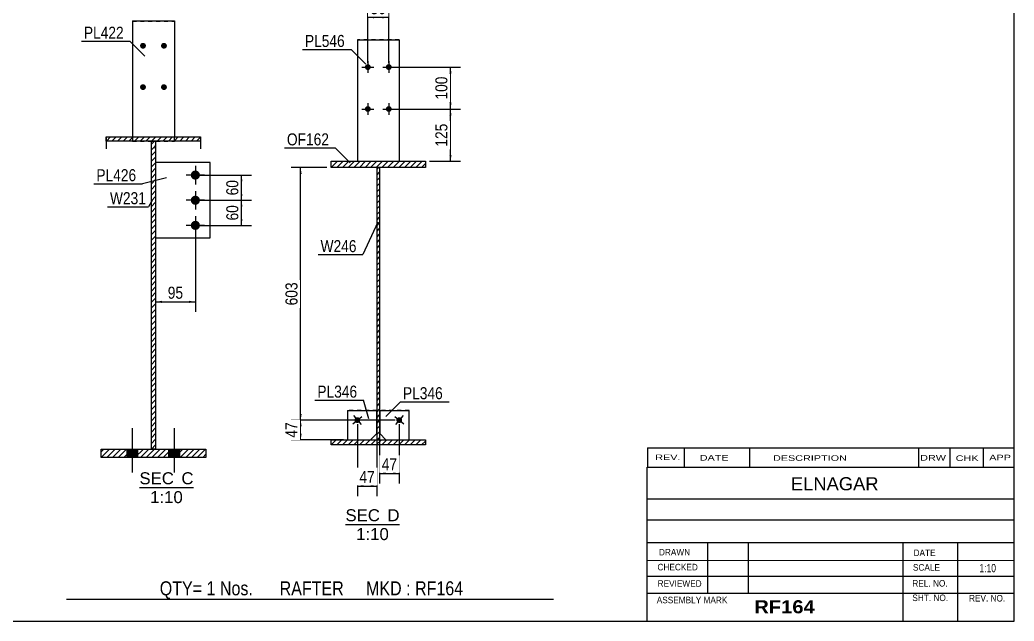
# Model space of a CAD drawing. Header units: millimetres. Extents: x -1016 to -614, y -194 to 83.
# Drawn here: x -851.2 to -613.9, y -193.9 to -50.4 of the extents above; entities that cross this region are included whole.
import ezdxf

# ---------------------------------------------------------------- set-up
doc = ezdxf.new("R2010")
doc.units = ezdxf.units.MM
doc.linetypes.add('DXK_LINE_DOT1', pattern=[1.8814, 0.9407, -0.9407])
doc.styles.add('Arial', font='ARIAL.TTF', dxfattribs={"height": 0.2})
doc.styles.add('Arial Bold', font='ARIALBD.TTF', dxfattribs={"height": 0.2})
doc.styles.add('Arial Narrow', font='ARIALN.TTF', dxfattribs={"height": 0.2})

# ---------------------------------------------------------------- blocks, each defined once
blk = doc.blocks.new('Unknown-623891766-10970')
at = {"color": 5, "linetype": 'Continuous'}
for p, q in [((-613.91, -193.92), (-613.91, 83.08)), ((-1013.91, -193.92), (-613.91, -193.92))]:
    blk.add_line(p, q, dxfattribs=at)
blk = doc.blocks.new('Unknown-623891766-12 - 16602')
at = {"color": 1, "linetype": 'Continuous'}
blk.add_line((-773.49, -170.83), (-760.58, -170.83), dxfattribs=at)
at = {"color": 0, "linetype": 'Continuous'}
for points in [[(-765.27, -170.08), (-765.27, -167.08), (-773.49, -167.08), (-773.49, -170.08)], [(-760.58, -170.08), (-760.58, -167.08), (-763.47, -167.08), (-763.47, -170.08)], [(-763.15, -174.58), (-763.15, -171.58), (-770.93, -171.58), (-770.93, -174.58)]]:
    blk.add_wipeout(points, dxfattribs=at)
at = {"color": 136, "linetype": 'Continuous', "style": 'Arial'}
for s, height, p in [('SEC', 2.865, (-773.49, -170.08)), ('D', 2.87, (-763.47, -170.08)), ('1:10', 2.865, (-770.93, -174.58))]:
    blk.add_text(s, height=height, dxfattribs=at).set_placement(p)
blk = doc.blocks.new('Unknown-623891766-14 - 6840')
at = {"color": 1, "linetype": 'Continuous'}
blk.add_line((-822.66, -162.01), (-809.75, -162.01), dxfattribs=at)
at = {"color": 0, "linetype": 'Continuous'}
for points in [[(-814.44, -161.26), (-814.44, -158.26), (-822.66, -158.26), (-822.66, -161.26)], [(-809.75, -161.26), (-809.75, -158.26), (-812.64, -158.26), (-812.64, -161.26)], [(-812.32, -165.76), (-812.32, -162.76), (-820.1, -162.76), (-820.1, -165.76)]]:
    blk.add_wipeout(points, dxfattribs=at)
at = {"color": 136, "linetype": 'Continuous', "style": 'Arial'}
for s, height, p in [('SEC', 2.865, (-822.66, -161.26)), ('C', 2.87, (-812.64, -161.26)), ('1:10', 2.865, (-820.1, -165.76))]:
    blk.add_text(s, height=height, dxfattribs=at).set_placement(p)
blk = doc.blocks.new('Bolt-623891766-16699 - 16602')
at = {"linetype": 'Continuous'}
for points in [[(-767.45, -61.69, -1), (-768.85, -61.69, -1)], [(-762.45, -61.69, -1), (-763.85, -61.69, -1)], [(-767.45, -71.69, -1), (-768.85, -71.69, -1)], [(-762.45, -71.69, -1), (-763.85, -71.69, -1)]]:
    blk.add_hatch(color=3, dxfattribs=at).paths.add_polyline_path(points)
at = {"color": 3, "linetype": 'Continuous'}
for p, q in [((-769.55, -61.69), (-766.75, -61.69)), ((-768.15, -60.29), (-768.15, -63.09)), ((-764.55, -61.69), (-761.75, -61.69)), ((-763.15, -60.29), (-763.15, -63.09)), ((-768.15, -70.29), (-768.15, -73.09)), ((-763.15, -70.29), (-763.15, -73.09)), ((-769.55, -71.69), (-766.75, -71.69)), ((-764.55, -71.69), (-761.75, -71.69))]:
    blk.add_line(p, q, dxfattribs=at)
blk = doc.blocks.new('Part-623891766-16659 - 16602')
at = {"color": 2, "linetype": 'Continuous'}
for p, q in [((-765.32, -143.65), (-758.32, -143.65)), ((-765.32, -143.65), (-765.32, -149.15)), ((-758.32, -150.65), (-758.32, -143.65)), ((-765.32, -149.15), (-763.82, -150.65)), ((-763.82, -150.65), (-758.32, -150.65))]:
    blk.add_line(p, q, dxfattribs=at)
at = {"color": 7, "linetype": 'DXK_LINE_DOT1'}
for p, q in [((-758.32, -143.65), (-765.32, -143.65)), ((-763.82, -150.65), (-758.32, -150.65))]:
    blk.add_line(p, q, dxfattribs=at)
blk = doc.blocks.new('Part-623891766-16612 - 16602')
at = {"linetype": 'Continuous'}
h = blk.add_hatch(dxfattribs=at)
h.set_pattern_fill('', scale=0.3, style=0, pattern_type=0)
h.set_pattern_definition([(45, (-765.9531, -150.6814), (-0.673519, 0.673519), [])])
h.paths.add_polyline_path([(-765.95, -85.68), (-765.95, -150.68), (-765.35, -150.68), (-765.35, -85.68)])
at = {"color": 2, "linetype": 'Continuous'}
for p, q in [((-765.95, -150.68), (-765.95, -85.68)), ((-765.95, -85.68), (-765.35, -85.68)), ((-765.35, -85.68), (-765.35, -150.68)), ((-765.35, -150.68), (-765.95, -150.68))]:
    blk.add_line(p, q, dxfattribs=at)
blk = doc.blocks.new('Part-623891766-16608 - 16602')
at = {"linetype": 'Continuous'}
h = blk.add_hatch(dxfattribs=at)
h.set_pattern_fill('', scale=0.3, style=0, pattern_type=0)
h.set_pattern_definition([(45, (-776.9031, -85.6808), (-0.67352, 0.67352), [])])
h.paths.add_polyline_path([(-776.9, -84.18), (-776.9, -85.68), (-754.4, -85.68), (-754.4, -84.18)])
at = {"color": 2, "linetype": 'Continuous'}
for p, q in [((-776.9, -85.68), (-776.9, -84.18)), ((-776.9, -84.18), (-754.4, -84.18)), ((-754.4, -84.18), (-754.4, -85.68)), ((-754.4, -85.68), (-776.9, -85.68))]:
    blk.add_line(p, q, dxfattribs=at)
blk = doc.blocks.new('Part-623891766-16614 - 16602')
at = {"linetype": 'Continuous'}
h = blk.add_hatch(dxfattribs=at)
h.set_pattern_fill('', scale=0.3, style=0, pattern_type=0)
h.set_pattern_definition([(45, (-776.9031, -151.8814), (-0.67352, 0.67352), [])])
h.paths.add_polyline_path([(-776.9, -150.68), (-776.9, -151.88), (-754.4, -151.88), (-754.4, -150.68)])
at = {"color": 2, "linetype": 'Continuous'}
for p, q in [((-776.9, -151.88), (-776.9, -150.68)), ((-776.9, -150.68), (-754.4, -150.68)), ((-754.4, -150.68), (-754.4, -151.88)), ((-754.4, -151.88), (-776.9, -151.88))]:
    blk.add_line(p, q, dxfattribs=at)
blk = doc.blocks.new('Part-623891766-16662 - 16602')
at = {"color": 2, "linetype": 'Continuous'}
for p, q in [((-772.98, -143.65), (-765.98, -143.65)), ((-772.98, -143.65), (-772.98, -150.65)), ((-765.98, -149.15), (-765.98, -143.65)), ((-767.48, -150.65), (-765.98, -149.15)), ((-772.98, -150.65), (-767.48, -150.65))]:
    blk.add_line(p, q, dxfattribs=at)
at = {"color": 7, "linetype": 'DXK_LINE_DOT1'}
for p, q in [((-765.98, -143.65), (-772.98, -143.65)), ((-772.98, -150.65), (-767.48, -150.65))]:
    blk.add_line(p, q, dxfattribs=at)
blk = doc.blocks.new('Part-623891766-16637 - 16602')
at = {"color": 2, "linetype": 'Continuous'}
for p, q in [((-770.65, -55.18), (-770.65, -84.18)), ((-770.65, -55.18), (-760.65, -55.18)), ((-760.65, -55.18), (-760.65, -84.18))]:
    blk.add_line(p, q, dxfattribs=at)
at = {"color": 7, "linetype": 'DXK_LINE_DOT1'}
for p, q in [((-760.65, -55.18), (-770.65, -55.18)), ((-770.65, -84.18), (-760.65, -84.18))]:
    blk.add_line(p, q, dxfattribs=at)
blk = doc.blocks.new('Bolt-623891766-16717 - 16602')
at = {"linetype": 'Continuous'}
blk.add_hatch(color=3, dxfattribs=at).paths.add_polyline_path([(-760.12, -146.4, -1), (-761.19, -145.5, -1)])
at = {"color": 3, "linetype": 'Continuous'}
for p, q in [((-761.72, -145.05), (-759.58, -146.85)), ((-759.75, -144.88), (-761.55, -147.02))]:
    blk.add_line(p, q, dxfattribs=at)
blk = doc.blocks.new('Bolt-623891766-16720 - 16602')
at = {"linetype": 'Continuous'}
blk.add_hatch(color=3, dxfattribs=at).paths.add_polyline_path([(-770.12, -145.5, -1), (-771.19, -146.4, -1)])
at = {"color": 3, "linetype": 'Continuous'}
for p, q in [((-771.72, -146.85), (-769.58, -145.05)), ((-771.55, -144.88), (-769.75, -147.02))]:
    blk.add_line(p, q, dxfattribs=at)
blk = doc.blocks.new('Part-623891766-6865 - 6840')
at = {"linetype": 'Continuous'}
h = blk.add_hatch(dxfattribs=at)
h.set_pattern_fill('', scale=0.3, style=0, pattern_type=0)
h.set_pattern_definition([(45, (-831.8073, -154.8515), (-0.67352, 0.67352), [])])
h.paths.add_polyline_path([(-831.81, -152.85), (-831.81, -154.85), (-806.81, -154.85), (-806.81, -152.85)])
at = {"color": 2, "linetype": 'Continuous'}
for p, q in [((-831.81, -154.85), (-831.81, -152.85)), ((-831.81, -152.85), (-806.81, -152.85)), ((-806.81, -152.85), (-806.81, -154.85)), ((-806.81, -154.85), (-831.81, -154.85))]:
    blk.add_line(p, q, dxfattribs=at)
blk = doc.blocks.new('Part-623891766-6841 - 6840')
at = {"linetype": 'Continuous'}
h = blk.add_hatch(dxfattribs=at)
h.set_pattern_fill('', scale=0.3, style=0, pattern_type=0)
h.set_pattern_definition([(45, (-830.5573, -79.3714), (-0.67352, 0.67352), [])])
h.paths.add_polyline_path([(-830.56, -78.36), (-830.56, -79.37), (-808.06, -79.37), (-808.06, -78.36)])
at = {"color": 7, "linetype": 'DXK_LINE_DOT1'}
for p, q in [((-830.56, -78.36), (-830.56, -79.37)), ((-808.06, -78.36), (-808.06, -79.37))]:
    blk.add_line(p, q, dxfattribs=at)
at = {"color": 2, "linetype": 'Continuous'}
for p, q in [((-830.56, -79.37), (-830.56, -78.36)), ((-830.56, -78.36), (-808.06, -78.36)), ((-830.56, -79.37), (-830.56, -81.23)), ((-808.06, -79.37), (-830.56, -79.37)), ((-808.06, -78.36), (-808.06, -79.37)), ((-808.06, -79.37), (-808.06, -81.23))]:
    blk.add_line(p, q, dxfattribs=at)
blk = doc.blocks.new('Part-623891766-6924 - 6840')
at = {"linetype": 'Continuous'}
h = blk.add_hatch(dxfattribs=at)
h.set_pattern_fill('', scale=0.3, style=0, pattern_type=0)
h.set_pattern_definition([(45, (-819.8073, -152.8515), (-0.673519, 0.673519), [])])
h.paths.add_polyline_path([(-819.81, -79.37), (-819.81, -152.85), (-818.81, -152.85), (-818.81, -79.37)])
at = {"color": 7, "linetype": 'DXK_LINE_DOT1'}
for p, q in [((-819.81, -81.23), (-819.81, -79.37)), ((-818.81, -81.23), (-818.81, -79.37))]:
    blk.add_line(p, q, dxfattribs=at)
at = {"color": 2, "linetype": 'Continuous'}
for p, q in [((-819.81, -152.85), (-819.81, -79.37)), ((-819.81, -79.37), (-818.81, -79.37)), ((-818.81, -79.37), (-818.81, -152.85)), ((-818.81, -152.85), (-819.81, -152.85))]:
    blk.add_line(p, q, dxfattribs=at)
blk = doc.blocks.new('Part-623891766-6883 - 6840')
at = {"color": 2, "linetype": 'Continuous'}
for p, q in [((-805.81, -84.47), (-818.81, -84.47)), ((-805.81, -102.47), (-805.81, -84.47)), ((-818.81, -102.47), (-805.81, -102.47))]:
    blk.add_line(p, q, dxfattribs=at)
at = {"color": 7, "linetype": 'DXK_LINE_DOT1'}
blk.add_line((-818.81, -84.47), (-818.81, -102.47), dxfattribs=at)
blk = doc.blocks.new('Part-623891766-6909 - 6840')
at = {"color": 2, "linetype": 'Continuous'}
for p, q in [((-824.31, -50.66), (-824.31, -78.36)), ((-824.31, -50.66), (-814.31, -50.66)), ((-814.31, -50.66), (-814.31, -78.36))]:
    blk.add_line(p, q, dxfattribs=at)
at = {"color": 7, "linetype": 'DXK_LINE_DOT1'}
for p, q in [((-824.31, -50.74), (-814.31, -50.74)), ((-824.31, -78.36), (-824.31, -79.3)), ((-824.31, -79.38), (-824.31, -79.3)), ((-824.31, -79.3), (-814.31, -79.3)), ((-824.31, -79.38), (-814.31, -79.38)), ((-814.31, -79.3), (-814.31, -78.36)), ((-814.31, -79.3), (-814.31, -79.38))]:
    blk.add_line(p, q, dxfattribs=at)
blk = doc.blocks.new('Bolt-623891766-6945 - 6840')
at = {"linetype": 'Continuous'}
for points in [[(-809.31, -88.57, -1), (-809.31, -86.37, -1)], [(-809.31, -94.57, -1), (-809.31, -92.37, -1)], [(-809.31, -100.57, -1), (-809.31, -98.37, -1)]]:
    blk.add_hatch(color=3, dxfattribs=at).paths.add_polyline_path(points)
at = {"color": 3, "linetype": 'Continuous'}
for p, q in [((-809.31, -85.27), (-809.31, -89.67)), ((-807.11, -87.47), (-811.51, -87.47)), ((-809.31, -91.27), (-809.31, -95.67)), ((-807.11, -93.47), (-811.51, -93.47)), ((-809.31, -97.27), (-809.31, -101.67)), ((-807.11, -99.47), (-811.51, -99.47))]:
    blk.add_line(p, q, dxfattribs=at)
blk = doc.blocks.new('Bolt-623891766-6929 - 6840')
at = {"linetype": 'Continuous'}
for points in [[(-825.61, -154.85), (-823.01, -154.85), (-823.01, -152.85), (-825.61, -152.85)], [(-815.61, -154.85), (-813.01, -154.85), (-813.01, -152.85), (-815.61, -152.85)]]:
    blk.add_hatch(color=3, dxfattribs=at).paths.add_polyline_path(points)
at = {"color": 3, "linetype": 'Continuous'}
for p, q in [((-824.31, -158.44), (-824.31, -147.85)), ((-814.31, -158.44), (-814.31, -147.85)), ((-825.61, -154.85), (-825.61, -152.85)), ((-823.01, -154.85), (-823.01, -152.85)), ((-815.61, -154.85), (-815.61, -152.85)), ((-813.01, -154.85), (-813.01, -152.85))]:
    blk.add_line(p, q, dxfattribs=at)
blk = doc.blocks.new('Bolt-623891766-6967 - 6840')
at = {"linetype": 'Continuous'}
for points in [[(-821.81, -57.28), (-821.95, -57.27), (-822.09, -57.22), (-822.22, -57.15), (-822.33, -57.05), (-822.41, -56.94), (-822.47, -56.8), (-822.5, -56.66), (-822.5, -56.52), (-822.47, -56.38), (-822.41, -56.25), (-822.33, -56.13), (-822.22, -56.03), (-822.09, -55.96), (-821.95, -55.91), (-821.81, -55.9), (-821.66, -55.91), (-821.52, -55.96), (-821.4, -56.03), (-821.29, -56.13), (-821.2, -56.25), (-821.14, -56.38), (-821.11, -56.52), (-821.11, -56.66), (-821.14, -56.8), (-821.2, -56.94), (-821.29, -57.05), (-821.4, -57.15), (-821.52, -57.22), (-821.66, -57.27)], [(-816.81, -57.28), (-816.95, -57.27), (-817.09, -57.22), (-817.22, -57.15), (-817.33, -57.05), (-817.41, -56.94), (-817.47, -56.8), (-817.5, -56.66), (-817.5, -56.52), (-817.47, -56.38), (-817.41, -56.25), (-817.33, -56.13), (-817.22, -56.03), (-817.09, -55.96), (-816.95, -55.91), (-816.81, -55.9), (-816.66, -55.91), (-816.52, -55.96), (-816.4, -56.03), (-816.29, -56.13), (-816.2, -56.25), (-816.14, -56.38), (-816.11, -56.52), (-816.11, -56.66), (-816.14, -56.8), (-816.2, -56.94), (-816.29, -57.05), (-816.4, -57.15), (-816.52, -57.22), (-816.66, -57.27)], [(-821.81, -67.16), (-821.95, -67.14), (-822.09, -67.1), (-822.22, -67.03), (-822.33, -66.93), (-822.41, -66.81), (-822.47, -66.68), (-822.5, -66.54), (-822.5, -66.39), (-822.47, -66.25), (-822.41, -66.12), (-822.33, -66), (-822.22, -65.91), (-822.09, -65.84), (-821.95, -65.79), (-821.81, -65.78), (-821.66, -65.79), (-821.52, -65.84), (-821.4, -65.91), (-821.29, -66), (-821.2, -66.12), (-821.14, -66.25), (-821.11, -66.39), (-821.11, -66.54), (-821.14, -66.68), (-821.2, -66.81), (-821.29, -66.93), (-821.4, -67.03), (-821.52, -67.1), (-821.66, -67.14)], [(-816.81, -67.16), (-816.95, -67.14), (-817.09, -67.1), (-817.22, -67.03), (-817.33, -66.93), (-817.41, -66.81), (-817.47, -66.68), (-817.5, -66.54), (-817.5, -66.39), (-817.47, -66.25), (-817.41, -66.12), (-817.33, -66), (-817.22, -65.91), (-817.09, -65.84), (-816.95, -65.79), (-816.81, -65.78), (-816.66, -65.79), (-816.52, -65.84), (-816.4, -65.91), (-816.29, -66), (-816.2, -66.12), (-816.14, -66.25), (-816.11, -66.39), (-816.11, -66.54), (-816.14, -66.68), (-816.2, -66.81), (-816.29, -66.93), (-816.4, -67.03), (-816.52, -67.1), (-816.66, -67.14)]]:
    blk.add_hatch(color=3, dxfattribs=at).paths.add_polyline_path(points)
at = {"color": 3, "linetype": 'Continuous'}
for p, q in [((-821.81, -56.47), (-821.81, -56.98)), ((-816.81, -56.47), (-816.81, -56.98)), ((-821.81, -66.34), (-821.81, -66.86)), ((-816.81, -66.34), (-816.81, -66.86))]:
    blk.add_line(p, q, dxfattribs=at)
blk = doc.blocks.new('StraightDimension-623891766-16822 - 16602')
at = {"linetype": 'Continuous'}
for points in [[(-766.65, -50.06), (-768.15, -49.81), (-766.65, -49.56)], [(-764.65, -49.56), (-763.15, -49.81), (-764.65, -50.06)]]:
    blk.add_hatch(color=7, dxfattribs=at).paths.add_polyline_path(points)
at = {"color": 7, "linetype": 'Continuous'}
for p, q in [((-768.15, -60.69), (-768.15, -47.56)), ((-768.15, -49.81), (-763.15, -49.81)), ((-763.15, -60.69), (-763.15, -47.56))]:
    blk.add_line(p, q, dxfattribs=at)
at = {"color": 0}
blk.add_wipeout([(-763.22, -49.66), (-763.22, -45.46), (-768.08, -45.46), (-768.08, -49.66)], dxfattribs=at)
at = {"color": 3, "style": 'Arial Narrow'}
blk.add_text('50', height=2.863, dxfattribs=at).set_placement((-767.48, -49.06))
blk = doc.blocks.new('StraightDimension-623891766-17048 - 16602')
at = {"linetype": 'Continuous'}
for points in [[(-748.67, -73.19), (-748.42, -71.69), (-748.17, -73.19)], [(-748.17, -82.68), (-748.42, -84.18), (-748.67, -82.68)]]:
    blk.add_hatch(color=7, dxfattribs=at).paths.add_polyline_path(points)
at = {"color": 7, "linetype": 'Continuous'}
for p, q in [((-762.15, -71.69), (-746.02, -71.69)), ((-748.42, -84.18), (-748.42, -71.69)), ((-753.4, -84.18), (-746.02, -84.18))]:
    blk.add_line(p, q, dxfattribs=at)
at = {"color": 0}
blk.add_wipeout([(-748.57, -74.59), (-752.77, -74.59), (-752.77, -81.28), (-748.57, -81.28)], dxfattribs=at)
at = {"color": 3, "style": 'Arial Narrow'}
blk.add_text('125', height=2.863, rotation=90.0002, dxfattribs=at).set_placement((-749.17, -80.67))
blk = doc.blocks.new('StraightDimension-623891766-17047 - 16602')
at = {"linetype": 'Continuous'}
for points in [[(-748.67, -63.19), (-748.42, -61.69), (-748.17, -63.19)], [(-748.17, -70.19), (-748.42, -71.69), (-748.67, -70.19)]]:
    blk.add_hatch(color=7, dxfattribs=at).paths.add_polyline_path(points)
at = {"color": 7, "linetype": 'Continuous'}
for p, q in [((-762.15, -61.69), (-746.02, -61.69)), ((-748.42, -71.69), (-748.42, -61.69)), ((-762.15, -71.69), (-746.02, -71.69))]:
    blk.add_line(p, q, dxfattribs=at)
at = {"color": 0}
blk.add_wipeout([(-748.57, -63.34), (-752.77, -63.34), (-752.77, -70.03), (-748.57, -70.03)], dxfattribs=at)
at = {"color": 3, "style": 'Arial Narrow'}
blk.add_text('100', height=2.863, rotation=90.0002, dxfattribs=at).set_placement((-749.17, -69.43))
blk = doc.blocks.new('StraightDimension-623891766-17107 - 16602')
at = {"linetype": 'Continuous'}
for points in [[(-784.44, -87.18), (-784.19, -85.68), (-783.94, -87.18)], [(-783.94, -144.45), (-784.19, -145.95), (-784.44, -144.45)]]:
    blk.add_hatch(color=7, dxfattribs=at).paths.add_polyline_path(points)
at = {"color": 7, "linetype": 'Continuous'}
for p, q in [((-777.9, -85.68), (-786.44, -85.68)), ((-784.19, -145.95), (-784.19, -85.68)), ((-761.65, -145.95), (-786.44, -145.95))]:
    blk.add_line(p, q, dxfattribs=at)
at = {"color": 0}
blk.add_wipeout([(-784.34, -112.47), (-788.54, -112.47), (-788.54, -119.16), (-784.34, -119.16)], dxfattribs=at)
at = {"color": 3, "style": 'Arial Narrow'}
blk.add_text('603', height=2.863, rotation=90.0002, dxfattribs=at).set_placement((-784.94, -118.56))
blk = doc.blocks.new('StraightDimension-623891766-17108 - 16602')
at = {"linetype": 'Continuous'}
for points in [[(-784.44, -147.45), (-784.19, -145.95), (-783.94, -147.45)], [(-783.94, -149.15), (-784.19, -150.65), (-784.44, -149.15)]]:
    blk.add_hatch(color=7, dxfattribs=at).paths.add_polyline_path(points)
at = {"color": 7, "linetype": 'Continuous'}
for p, q in [((-761.65, -145.95), (-786.44, -145.95)), ((-784.19, -150.65), (-784.19, -145.95)), ((-773.98, -150.65), (-786.44, -150.65))]:
    blk.add_line(p, q, dxfattribs=at)
at = {"color": 0}
blk.add_wipeout([(-784.34, -145.87), (-788.54, -145.87), (-788.54, -150.73), (-784.34, -150.73)], dxfattribs=at)
at = {"color": 3, "style": 'Arial Narrow'}
blk.add_text('47', height=2.863, rotation=90.0002, dxfattribs=at).set_placement((-784.94, -150.13))
blk = doc.blocks.new('StraightDimension-623891766-17140 - 16602')
at = {"linetype": 'Continuous'}
for points in [[(-769.15, -161.93), (-770.65, -161.68), (-769.15, -161.43)], [(-767.48, -161.43), (-765.98, -161.68), (-767.48, -161.93)]]:
    blk.add_hatch(color=7, dxfattribs=at).paths.add_polyline_path(points)
at = {"color": 7, "linetype": 'Continuous'}
for p, q in [((-770.65, -146.95), (-770.65, -164.08)), ((-765.98, -148.15), (-765.98, -164.08)), ((-770.65, -161.68), (-765.98, -161.68))]:
    blk.add_line(p, q, dxfattribs=at)
at = {"color": 0}
blk.add_wipeout([(-765.89, -161.53), (-765.89, -157.33), (-770.75, -157.33), (-770.75, -161.53)], dxfattribs=at)
at = {"color": 3, "style": 'Arial Narrow'}
blk.add_text('47', height=2.863, dxfattribs=at).set_placement((-770.15, -160.93))
blk = doc.blocks.new('StraightDimension-623891766-17188 - 16602')
at = {"linetype": 'Continuous'}
for points in [[(-763.85, -158.92), (-765.35, -158.67), (-763.85, -158.42)], [(-762.15, -158.42), (-760.65, -158.67), (-762.15, -158.92)]]:
    blk.add_hatch(color=7, dxfattribs=at).paths.add_polyline_path(points)
at = {"color": 7, "linetype": 'Continuous'}
for p, q in [((-760.65, -146.95), (-760.65, -161.07)), ((-765.35, -147.91), (-765.35, -161.07)), ((-765.35, -158.67), (-760.65, -158.67))]:
    blk.add_line(p, q, dxfattribs=at)
at = {"color": 0}
blk.add_wipeout([(-760.57, -158.52), (-760.57, -154.32), (-765.43, -154.32), (-765.43, -158.52)], dxfattribs=at)
at = {"color": 3, "style": 'Arial Narrow'}
blk.add_text('47', height=2.863, dxfattribs=at).set_placement((-764.83, -157.92))
blk = doc.blocks.new('StraightDimension-623891766-17008 - 6840')
at = {"linetype": 'Continuous'}
for points in [[(-817.31, -117.97), (-818.81, -117.72), (-817.31, -117.47)], [(-810.81, -117.47), (-809.31, -117.72), (-810.81, -117.97)]]:
    blk.add_hatch(color=7, dxfattribs=at).paths.add_polyline_path(points)
at = {"color": 7, "linetype": 'Continuous'}
for p, q in [((-809.31, -100.47), (-809.31, -120.12)), ((-818.81, -103.47), (-818.81, -120.12)), ((-818.81, -117.72), (-809.31, -117.72))]:
    blk.add_line(p, q, dxfattribs=at)
at = {"color": 0}
blk.add_wipeout([(-811.63, -117.57), (-811.63, -113.37), (-816.49, -113.37), (-816.49, -117.57)], dxfattribs=at)
at = {"color": 3, "style": 'Arial Narrow'}
blk.add_text('95', height=2.863, dxfattribs=at).set_placement((-815.89, -116.97))
blk = doc.blocks.new('StraightDimension-623891766-17042 - 6840')
at = {"linetype": 'Continuous'}
for points in [[(-798.56, -88.97), (-798.31, -87.47), (-798.06, -88.97)], [(-798.06, -91.97), (-798.31, -93.47), (-798.56, -91.97)]]:
    blk.add_hatch(color=7, dxfattribs=at).paths.add_polyline_path(points)
at = {"color": 7, "linetype": 'Continuous'}
for p, q in [((-808.31, -87.47), (-795.91, -87.47)), ((-798.31, -93.47), (-798.31, -87.47)), ((-808.31, -93.47), (-795.91, -93.47))]:
    blk.add_line(p, q, dxfattribs=at)
at = {"color": 0}
blk.add_wipeout([(-798.46, -88.04), (-802.66, -88.04), (-802.66, -92.9), (-798.46, -92.9)], dxfattribs=at)
at = {"color": 3, "style": 'Arial Narrow'}
blk.add_text('60', height=2.863, rotation=90.0002, dxfattribs=at).set_placement((-799.06, -92.3))
blk = doc.blocks.new('StraightDimension-623891766-17043 - 6840')
at = {"linetype": 'Continuous'}
for points in [[(-798.56, -94.97), (-798.31, -93.47), (-798.06, -94.97)], [(-798.06, -97.97), (-798.31, -99.47), (-798.56, -97.97)]]:
    blk.add_hatch(color=7, dxfattribs=at).paths.add_polyline_path(points)
at = {"color": 7, "linetype": 'Continuous'}
for p, q in [((-808.31, -93.47), (-795.91, -93.47)), ((-798.31, -99.47), (-798.31, -93.47)), ((-808.31, -99.47), (-795.91, -99.47))]:
    blk.add_line(p, q, dxfattribs=at)
at = {"color": 0}
blk.add_wipeout([(-798.46, -94.04), (-802.66, -94.04), (-802.66, -98.9), (-798.46, -98.9)], dxfattribs=at)
at = {"color": 3, "style": 'Arial Narrow'}
blk.add_text('60', height=2.863, rotation=90.0002, dxfattribs=at).set_placement((-799.06, -98.3))
blk = doc.blocks.new('CBS_CALLOFF-623891766-24682')
at = {"color": 7, "linetype": 'Continuous'}
blk.add_line((-840.03, -188.65), (-723.8, -188.67), dxfattribs=at)
at = {"color": 3, "linetype": 'Continuous', "style": 'Arial Narrow'}
blk.add_text('QTY= 1 Nos.      RAFTER     MKD : RF164', height=3.3405, dxfattribs=at).set_placement((-817.81, -187.76))
blk = doc.blocks.new('CBS_NAME_BLOG-623891766-24683')
at = {"color": 7, "linetype": 'Continuous'}
for p, q in [((-701.51, -157.17), (-613.99, -157.17)), ((-701.51, -193.88), (-701.51, -157.17)), ((-701.5, -164.7), (-613.99, -164.7)), ((-701.43, -169.76), (-613.91, -169.76)), ((-701.51, -175.13), (-613.99, -175.13)), ((-686.98, -187.24), (-686.98, -175.14)), ((-677.3, -187.21), (-677.3, -175.14)), ((-640.38, -193.88), (-640.38, -175.15)), ((-627.33, -193.88), (-627.33, -175.13)), ((-701.5, -179.43), (-613.91, -179.41)), ((-701.51, -183.18), (-613.99, -183.18)), ((-701.51, -187.22), (-613.99, -187.22)), ((-701.51, -193.92), (-613.91, -193.92))]:
    blk.add_line(p, q, dxfattribs=at)
at = {"color": 3, "linetype": 'Continuous', "style": 'Arial'}
blk.add_text('ELNAGAR', height=3.133, dxfattribs=at).set_placement((-667.18, -162.7))
at = {"color": 3, "linetype": 'Continuous'}
for s, height, style, width, p in [('DRAWN', 1.566, 'Arial', 0.9, (-698.67, -178.24)), ('DATE', 1.566, 'Arial', 0.9, (-637.91, -178.4)), ('CHECKED', 1.566, 'Arial', 0.9, (-699.02, -181.81)), ('SCALE', 1.566, 'Arial', 0.9, (-638.06, -181.88)), ('1:10', 1.957, 'Arial Narrow', 0.9, (-622.17, -182.24)), ('REVIEWED', 1.566, 'Arial', 0.9, (-698.99, -185.73)), ('REL. NO.', 1.566, 'Arial', 0.9, (-638.2, -185.68)), ('ASSEMBLY MARK', 1.5663, 'Arial', 0.9, (-699.2, -189.66)), ('RF164', 3.131, 'Arial Bold', 1.1, (-675.93, -192.06)), ('SHT. NO.', 1.566, 'Arial', 0.9, (-638.2, -189.14)), ('REV. NO.', 1.566, 'Arial', 0.9, (-624.68, -189.24))]:
    blk.add_text(s, height=height, dxfattribs=dict(at, style=style, width=width)).set_placement(p)
blk = doc.blocks.new('CBS_REVISION-623891766-24684')
at = {"color": 7, "linetype": 'Continuous'}
for p, q in [((-701.42, -152.54), (-613.92, -152.54)), ((-701.42, -152.54), (-701.42, -157.17)), ((-692.63, -152.54), (-692.63, -157.17)), ((-677.03, -152.54), (-677.03, -157.11)), ((-636.77, -152.54), (-636.77, -157.17)), ((-629.23, -152.54), (-629.23, -157.17)), ((-621.28, -152.54), (-621.28, -157.17)), ((-701.42, -157.17), (-613.92, -157.17))]:
    blk.add_line(p, q, dxfattribs=at)
at = {"color": 7, "style": 'Arial Narrow', "width": 1.7}
for s, height, p in [('REV.', 1.326, (-699.56, -155.49)), ('APP', 1.326, (-619.85, -155.54)), ('DATE', 1.326, (-688.94, -155.61)), ('DESCRIPTION', 1.3257, (-671.46, -155.66)), ('DRW', 1.326, (-636.34, -155.6)), ('CHK', 1.326, (-627.86, -155.69))]:
    blk.add_text(s, height=height, dxfattribs=at).set_placement(p)
blk = doc.blocks.new('Mark-623891766-19117 - 16602')
at = {"color": 7, "linetype": 'Continuous'}
blk.add_line((-765.8, -98.71), (-769.34, -106.45), dxfattribs=at)
at = {"color": 0}
blk.add_wipeout([(-770.84, -105.85), (-770.84, -102.85), (-779.43, -102.85), (-779.43, -105.85)], dxfattribs=at)
blk.add_wipeout([(-770.84, -105.85), (-770.84, -102.85), (-779.43, -102.85), (-779.43, -105.85)], dxfattribs=at)
at = {"color": 7, "linetype": 'Continuous'}
blk.add_line((-780.03, -106.45), (-769.34, -106.45), dxfattribs=at)
at = {"color": 3, "style": 'Arial Narrow'}
blk.add_text('W246', height=2.863, dxfattribs=at).set_placement((-779.43, -105.85))
blk = doc.blocks.new('Mark-623891766-19121 - 16602')
at = {"color": 0}
blk.add_wipeout([(-750.25, -140.95), (-750.25, -137.95), (-759.76, -137.95), (-759.76, -140.95)], dxfattribs=at)
blk.add_wipeout([(-750.25, -140.95), (-750.25, -137.95), (-759.76, -137.95), (-759.76, -140.95)], dxfattribs=at)
at = {"color": 7, "linetype": 'Continuous'}
for p, q in [((-763.89, -145.08), (-760.36, -141.55)), ((-760.36, -141.55), (-748.75, -141.55))]:
    blk.add_line(p, q, dxfattribs=at)
at = {"color": 3, "style": 'Arial Narrow'}
blk.add_text('PL346', height=2.863, dxfattribs=at).set_placement((-759.76, -140.95))
blk = doc.blocks.new('Mark-623891766-19124 - 16602')
at = {"color": 7, "linetype": 'Continuous'}
blk.add_line((-767.93, -145.6), (-769.19, -141.18), dxfattribs=at)
at = {"color": 0}
blk.add_wipeout([(-770.69, -140.58), (-770.69, -137.58), (-780.19, -137.58), (-780.19, -140.58)], dxfattribs=at)
blk.add_wipeout([(-770.69, -140.58), (-770.69, -137.58), (-780.19, -137.58), (-780.19, -140.58)], dxfattribs=at)
at = {"color": 7, "linetype": 'Continuous'}
blk.add_line((-780.79, -141.18), (-769.19, -141.18), dxfattribs=at)
at = {"color": 3, "style": 'Arial Narrow'}
blk.add_text('PL346', height=2.863, dxfattribs=at).set_placement((-780.19, -140.58))
blk = doc.blocks.new('Mark-623891766-19132 - 16602')
at = {"color": 7, "linetype": 'Continuous'}
blk.add_line((-772.37, -84.51), (-775.91, -80.97), dxfattribs=at)
at = {"color": 0}
blk.add_wipeout([(-777.41, -80.37), (-777.41, -77.37), (-787.46, -77.37), (-787.46, -80.37)], dxfattribs=at)
blk.add_wipeout([(-777.41, -80.37), (-777.41, -77.37), (-787.46, -77.37), (-787.46, -80.37)], dxfattribs=at)
at = {"color": 7, "linetype": 'Continuous'}
blk.add_line((-788.06, -80.97), (-775.91, -80.97), dxfattribs=at)
at = {"color": 3, "style": 'Arial Narrow'}
blk.add_text('OF162', height=2.863, dxfattribs=at).set_placement((-787.46, -80.37))
blk = doc.blocks.new('Mark-623891766-19135 - 16602')
at = {"color": 7, "linetype": 'Continuous'}
blk.add_line((-768.62, -61.01), (-772.16, -57.48), dxfattribs=at)
at = {"color": 0}
blk.add_wipeout([(-773.66, -56.88), (-773.66, -53.88), (-783.16, -53.88), (-783.16, -56.88)], dxfattribs=at)
blk.add_wipeout([(-773.66, -56.88), (-773.66, -53.88), (-783.16, -53.88), (-783.16, -56.88)], dxfattribs=at)
at = {"color": 7, "linetype": 'Continuous'}
blk.add_line((-783.76, -57.48), (-772.16, -57.48), dxfattribs=at)
at = {"color": 3, "style": 'Arial Narrow'}
blk.add_text('PL546', height=2.863, dxfattribs=at).set_placement((-783.16, -56.88))
blk = doc.blocks.new('Mark-623891766-19107 - 6840')
at = {"color": 7, "linetype": 'Continuous'}
blk.add_line((-816.18, -88.1), (-821.92, -89.52), dxfattribs=at)
at = {"color": 0}
blk.add_wipeout([(-823.42, -88.92), (-823.42, -85.92), (-832.93, -85.92), (-832.93, -88.92)], dxfattribs=at)
blk.add_wipeout([(-823.42, -88.92), (-823.42, -85.92), (-832.93, -85.92), (-832.93, -88.92)], dxfattribs=at)
at = {"color": 7, "linetype": 'Continuous'}
blk.add_line((-833.53, -89.52), (-821.92, -89.52), dxfattribs=at)
at = {"color": 3, "style": 'Arial Narrow'}
blk.add_text('PL426', height=2.863, dxfattribs=at).set_placement((-832.93, -88.92))
blk = doc.blocks.new('Mark-623891766-19110 - 6840')
at = {"color": 0}
blk.add_wipeout([(-821.11, -94.41), (-821.11, -91.41), (-829.69, -91.41), (-829.69, -94.41)], dxfattribs=at)
blk.add_wipeout([(-821.11, -94.41), (-821.11, -91.41), (-829.69, -91.41), (-829.69, -94.41)], dxfattribs=at)
at = {"color": 7, "linetype": 'Continuous'}
for p in [(-819.54, -93.34), (-830.29, -95.01)]:
    blk.add_line(p, (-820.51, -95.01), dxfattribs=at)
at = {"color": 3, "style": 'Arial Narrow'}
blk.add_text('W231', height=2.863, dxfattribs=at).set_placement((-829.69, -94.41))
blk = doc.blocks.new('Mark-623891766-21397 - 6840')
at = {"color": 7, "linetype": 'Continuous'}
blk.add_line((-821.37, -59.05), (-824.91, -55.52), dxfattribs=at)
at = {"color": 0}
blk.add_wipeout([(-826.41, -54.92), (-826.41, -51.92), (-835.91, -51.92), (-835.91, -54.92)], dxfattribs=at)
blk.add_wipeout([(-826.41, -54.92), (-826.41, -51.92), (-835.91, -51.92), (-835.91, -54.92)], dxfattribs=at)
at = {"color": 7, "linetype": 'Continuous'}
blk.add_line((-836.51, -55.52), (-824.91, -55.52), dxfattribs=at)
at = {"color": 3, "style": 'Arial Narrow'}
blk.add_text('PL422', height=2.863, dxfattribs=at).set_placement((-835.91, -54.92))

msp = doc.modelspace()

# ---------------------------------------------------------------- block references
for name in ['Unknown-623891766-10970', 'Part-623891766-6909 - 6840', 'Bolt-623891766-6967 - 6840', 'Part-623891766-16637 - 16602', 'Bolt-623891766-16699 - 16602', 'Part-623891766-6841 - 6840', 'Part-623891766-6924 - 6840', 'Part-623891766-6883 - 6840', 'Bolt-623891766-6945 - 6840', 'Part-623891766-16608 - 16602', 'Part-623891766-16612 - 16602', 'Part-623891766-16662 - 16602', 'Part-623891766-16659 - 16602', 'Bolt-623891766-16720 - 16602', 'Bolt-623891766-16717 - 16602', 'Part-623891766-16614 - 16602', 'Part-623891766-6865 - 6840', 'CBS_REVISION-623891766-24684', 'CBS_NAME_BLOG-623891766-24683', 'CBS_CALLOFF-623891766-24682']:
    msp.add_blockref(name, (0, 0))

# ---------------------------------------------------------------- next in the draw order: block references
for name in ['StraightDimension-623891766-16822 - 16602', 'Mark-623891766-21397 - 6840', 'StraightDimension-623891766-17048 - 16602', 'Mark-623891766-19107 - 6840', 'StraightDimension-623891766-17042 - 6840', 'StraightDimension-623891766-17107 - 16602', 'Mark-623891766-19110 - 6840', 'StraightDimension-623891766-17008 - 6840', 'Unknown-623891766-14 - 6840', 'Unknown-623891766-12 - 16602']:
    msp.add_blockref(name, (0, 0))

# ---------------------------------------------------------------- next in the draw order: block references
for name in ['Mark-623891766-19135 - 16602', 'StraightDimension-623891766-17047 - 16602', 'Mark-623891766-19132 - 16602', 'StraightDimension-623891766-17043 - 6840', 'Mark-623891766-19117 - 16602', 'StraightDimension-623891766-17108 - 16602', 'Bolt-623891766-6929 - 6840']:
    msp.add_blockref(name, (0, 0))

# ---------------------------------------------------------------- next in the draw order: block references
for name in ['Mark-623891766-19124 - 16602', 'Mark-623891766-19121 - 16602', 'StraightDimension-623891766-17140 - 16602']:
    msp.add_blockref(name, (0, 0))

# ---------------------------------------------------------------- next in the draw order: block references
msp.add_blockref('StraightDimension-623891766-17188 - 16602', (0, 0))

doc.saveas('drawing.dxf')
